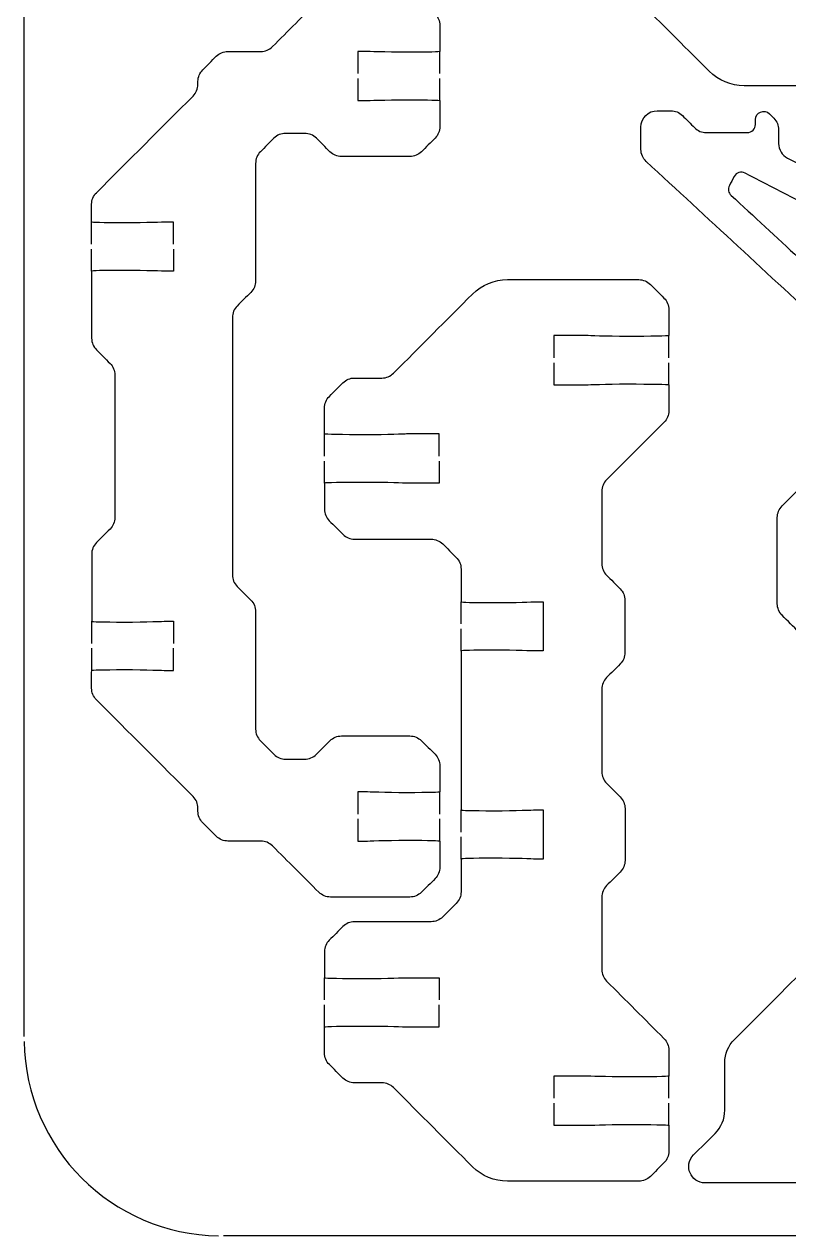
# Model space of a CAD drawing. Extents: x 5 to 405, y 225 to 445.
# Drawn here: x 275 to 321.6, y 225 to 298.9 of the extents above; entities that cross this region are included whole.
import ezdxf

# ---------------------------------------------------------------- set-up
doc = ezdxf.new("R2010")
doc.units = 0
doc.header["$MEASUREMENT"] = 0
doc.layers.add('DEFAULT', color=18, linetype='CONTINUOUS')

msp = doc.modelspace()

# ---------------------------------------------------------------- linework, layer by layer
at = {"layer": 'DEFAULT', "color": 1}
for points in [[(275, 237.15), (275, 432.85)], [(300.359, 295.894), (300.359, 297.246)], [(300.359, 294.247), (300.359, 295.595)], [(279.112, 285.484), (279.112, 286.835)], [(279.112, 283.836), (279.112, 285.184)], [(314.322, 278.559), (314.322, 279.91)], [(314.322, 276.908), (314.322, 278.259)], [(293.322, 272.558), (293.322, 273.909)], [(293.322, 270.907), (293.322, 272.258)], [(301.651, 262.321), (301.651, 263.672)], [(279.115, 261.135), (279.115, 262.486)], [(301.651, 260.67), (301.651, 262.021)], [(279.115, 259.488), (279.115, 260.835)], [(300.359, 250.725), (300.359, 252.076)], [(301.651, 249.628), (301.651, 250.979)], [(300.359, 249.077), (300.359, 250.425)], [(301.651, 247.977), (301.651, 249.328)], [(293.322, 239.39), (293.322, 240.741)], [(293.322, 237.739), (293.322, 239.09)], [(314.322, 233.389), (314.322, 234.74)], [(314.322, 231.738), (314.322, 231.742), (314.322, 233.089)], [(392.849, 225.001), (287.15, 225.001)]]:
    msp.add_lwpolyline(points, dxfattribs=at)
for points, knots in [([(328.352, 300.738), (327.903, 300.738), (327.454, 300.738), (327.005, 300.738), (327.005, 300.071), (327.005, 299.405), (327.005, 298.738), (327.005, 298.611), (327.054, 297.62), (327.054, 296.237), (327.054, 294.9), (327.029, 293.81), (327.005, 293.739), (326.476, 293.739), (325.946, 293.739), (325.417, 293.739), (325.153, 293.739), (324.899, 293.845), (324.712, 294.032), (324.435, 294.308), (324.159, 294.584), (323.883, 294.861), (323.696, 295.051), (323.442, 295.154), (323.174, 295.154), (321.753, 295.154), (320.333, 295.154), (318.912, 295.154), (318.118, 295.154), (317.353, 295.471), (316.792, 296.036), (315.458, 297.368), (314.125, 298.7), (312.791, 300.033), (312.604, 300.223), (312.499, 300.477), (312.499, 300.742), (312.499, 301.27), (312.499, 301.798), (312.499, 302.326), (312.499, 302.354), (313.617, 302.375), (315, 302.375), (316.383, 302.375), (317.374, 302.326), (317.501, 302.326), (318.168, 302.326), (318.834, 302.326), (319.501, 302.326), (319.501, 303.325), (319.501, 304.325), (319.501, 305.324), (318.834, 305.324), (318.168, 305.324), (317.501, 305.324), (317.374, 305.324), (316.383, 305.275), (315, 305.275), (313.617, 305.275), (312.499, 305.299), (312.499, 305.324), (312.499, 309.549), (312.499, 313.774), (312.499, 317.999), (312.499, 318.264), (312.604, 318.518), (312.791, 318.705), (313.068, 318.981), (313.344, 319.258), (313.62, 319.534), (313.807, 319.725), (314.061, 319.827), (314.326, 319.827), (314.855, 319.827), (315.384, 319.827), (315.913, 319.827), (315.942, 319.827), (315.963, 318.709), (315.963, 317.326), (315.963, 315.943), (315.913, 314.951), (315.913, 314.824), (315.913, 314.158), (315.913, 313.491), (315.913, 312.824), (316.363, 312.824), (316.812, 312.824), (317.261, 312.824)], [0, 0, 0, 0, 3.82, 3.82, 3.82, 9.49, 9.49, 9.49, 10.49, 10.49, 10.49, 11.49, 11.49, 11.49, 15.99, 15.99, 15.99, 16.99, 16.99, 16.99, 20.313402, 20.313402, 20.313402, 21.313402, 21.313402, 21.313402, 33.393402, 33.393402, 33.393402, 34.393402, 34.393402, 34.393402, 50.423514, 50.423514, 50.423514, 51.423514, 51.423514, 51.423514, 55.913514, 55.913514, 55.913514, 56.913514, 56.913514, 56.913514, 57.913514, 57.913514, 57.913514, 63.583514, 63.583514, 63.583514, 72.083514, 72.083514, 72.083514, 77.753514, 77.753514, 77.753514, 78.753514, 78.753514, 78.753514, 79.753514, 79.753514, 79.753514, 115.683514, 115.683514, 115.683514, 116.683514, 116.683514, 116.683514, 120.006916, 120.006916, 120.006916, 121.006916, 121.006916, 121.006916, 125.506916, 125.506916, 125.506916, 126.506916, 126.506916, 126.506916, 127.506916, 127.506916, 127.506916, 133.176916, 133.176916, 133.176916, 136.996916, 136.996916, 136.996916, 136.996916]), ([(284.114, 285.484), (284.114, 285.934), (284.114, 286.385), (284.114, 286.835), (283.948, 286.835), (283.782, 286.835), (283.617, 286.835), (283.49, 286.835), (282.498, 286.786), (281.115, 286.786), (279.733, 286.786), (279.115, 286.81), (279.112, 286.835), (279.112, 287.197), (279.112, 287.559), (279.112, 287.922), (279.112, 288.186), (279.214, 288.44), (279.404, 288.627), (281.369, 290.593), (283.334, 292.56), (285.299, 294.526), (285.49, 294.713), (285.596, 294.97), (285.599, 295.235), (285.599, 295.297), (285.599, 295.359), (285.599, 295.422), (285.599, 295.683), (285.705, 295.937), (285.892, 296.12), (286.167, 296.398), (286.442, 296.675), (286.718, 296.953), (286.908, 297.14), (287.162, 297.246), (287.427, 297.246), (288.097, 297.246), (288.767, 297.246), (289.437, 297.246), (289.702, 297.246), (289.956, 297.351), (290.147, 297.538), (291.09, 298.481), (292.033, 299.425), (292.976, 300.368), (293.163, 300.555), (293.417, 300.66), (293.681, 300.66), (295.297, 300.66), (296.913, 300.66), (298.529, 300.66), (298.793, 300.66), (299.047, 300.555), (299.238, 300.368), (299.514, 300.091), (299.79, 299.815), (300.067, 299.539), (300.254, 299.352), (300.359, 299.098), (300.359, 298.833), (300.359, 298.304), (300.359, 297.775), (300.359, 297.246), (300.359, 297.217), (299.739, 297.196), (298.356, 297.196), (296.973, 297.196), (295.982, 297.246), (295.855, 297.246), (295.689, 297.246), (295.523, 297.246), (295.357, 297.246), (295.357, 296.795), (295.357, 296.345), (295.357, 295.894)], [0, 0, 0, 0, 3.83, 3.83, 3.83, 5.24, 5.24, 5.24, 6.24, 6.24, 6.24, 7.25, 7.25, 7.25, 10.33, 10.33, 10.33, 11.33, 11.33, 11.33, 34.968581, 34.968581, 34.968581, 35.968581, 35.968581, 35.968581, 36.498581, 36.498581, 36.498581, 37.498581, 37.498581, 37.498581, 40.822013, 40.822013, 40.822013, 41.822013, 41.822013, 41.822013, 47.522013, 47.522013, 47.522013, 48.522013, 48.522013, 48.522013, 59.864005, 59.864005, 59.864005, 60.864005, 60.864005, 60.864005, 74.604005, 74.604005, 74.604005, 75.604005, 75.604005, 75.604005, 78.927407, 78.927407, 78.927407, 79.927407, 79.927407, 79.927407, 84.427407, 84.427407, 84.427407, 85.427407, 85.427407, 85.427407, 86.427407, 86.427407, 86.427407, 87.837407, 87.837407, 87.837407, 91.667407, 91.667407, 91.667407, 91.667407]), ([(295.357, 295.595), (295.357, 295.145), (295.357, 294.696), (295.357, 294.247), (295.523, 294.247), (295.689, 294.247), (295.855, 294.247), (295.982, 294.247), (296.973, 294.296), (298.356, 294.296), (299.739, 294.296), (300.359, 294.272), (300.359, 294.247), (300.359, 293.718), (300.359, 293.189), (300.359, 292.659), (300.359, 292.395), (300.254, 292.141), (300.067, 291.954), (299.79, 291.678), (299.514, 291.401), (299.238, 291.125), (299.047, 290.938), (298.793, 290.832), (298.529, 290.832), (297.137, 290.832), (295.746, 290.832), (294.355, 290.832), (294.091, 290.832), (293.837, 290.938), (293.65, 291.125), (293.373, 291.401), (293.097, 291.678), (292.821, 291.954), (292.63, 292.141), (292.376, 292.247), (292.112, 292.247), (291.722, 292.247), (291.333, 292.247), (290.944, 292.247), (290.679, 292.247), (290.425, 292.141), (290.238, 291.954), (289.962, 291.678), (289.686, 291.401), (289.409, 291.125), (289.219, 290.938), (289.116, 290.684), (289.116, 290.419), (289.116, 288.03), (289.116, 285.64), (289.116, 283.251), (289.116, 282.986), (289.011, 282.732), (288.82, 282.545), (288.544, 282.269), (288.267, 281.993), (287.991, 281.716), (287.804, 281.529), (287.698, 281.275), (287.698, 281.007), (287.698, 275.777), (287.698, 270.546), (287.698, 265.316), (287.698, 265.048), (287.804, 264.794), (287.991, 264.607), (288.267, 264.33), (288.544, 264.054), (288.82, 263.778), (289.011, 263.591), (289.116, 263.337), (289.116, 263.072), (289.116, 260.683), (289.116, 258.293), (289.116, 255.904), (289.116, 255.639), (289.219, 255.385), (289.409, 255.198), (289.686, 254.922), (289.962, 254.645), (290.238, 254.369), (290.425, 254.182), (290.679, 254.076), (290.944, 254.076), (291.333, 254.076), (291.722, 254.076), (292.112, 254.076), (292.376, 254.076), (292.63, 254.182), (292.821, 254.369), (293.097, 254.645), (293.373, 254.922), (293.65, 255.198), (293.837, 255.385), (294.091, 255.491), (294.355, 255.491), (295.746, 255.491), (297.137, 255.491), (298.529, 255.491), (298.793, 255.491), (299.047, 255.385), (299.238, 255.198), (299.514, 254.922), (299.79, 254.645), (300.067, 254.369), (300.254, 254.182), (300.359, 253.928), (300.359, 253.663), (300.359, 253.134), (300.359, 252.605), (300.359, 252.076), (300.359, 252.051), (299.739, 252.027), (298.356, 252.027), (296.973, 252.027), (295.982, 252.076), (295.855, 252.076), (295.689, 252.076), (295.523, 252.076), (295.357, 252.076), (295.357, 251.626), (295.357, 251.175), (295.357, 250.725)], [0, 0, 0, 0, 3.82, 3.82, 3.82, 5.23, 5.23, 5.23, 6.23, 6.23, 6.23, 7.23, 7.23, 7.23, 11.73, 11.73, 11.73, 12.73, 12.73, 12.73, 16.053402, 16.053402, 16.053402, 17.053402, 17.053402, 17.053402, 28.883402, 28.883402, 28.883402, 29.883402, 29.883402, 29.883402, 33.206804, 33.206804, 33.206804, 34.206804, 34.206804, 34.206804, 37.516804, 37.516804, 37.516804, 38.516804, 38.516804, 38.516804, 41.840206, 41.840206, 41.840206, 42.840206, 42.840206, 42.840206, 63.160206, 63.160206, 63.160206, 64.160206, 64.160206, 64.160206, 67.483607, 67.483607, 67.483607, 68.483607, 68.483607, 68.483607, 112.963607, 112.963607, 112.963607, 113.963607, 113.963607, 113.963607, 117.287009, 117.287009, 117.287009, 118.287009, 118.287009, 118.287009, 138.607009, 138.607009, 138.607009, 139.607009, 139.607009, 139.607009, 142.930411, 142.930411, 142.930411, 143.930411, 143.930411, 143.930411, 147.240411, 147.240411, 147.240411, 148.240411, 148.240411, 148.240411, 151.563813, 151.563813, 151.563813, 152.563813, 152.563813, 152.563813, 164.393813, 164.393813, 164.393813, 165.393813, 165.393813, 165.393813, 168.717215, 168.717215, 168.717215, 169.717215, 169.717215, 169.717215, 174.217215, 174.217215, 174.217215, 175.217215, 175.217215, 175.217215, 176.217215, 176.217215, 176.217215, 177.627215, 177.627215, 177.627215, 181.457215, 181.457215, 181.457215, 181.457215]), ([(328.356, 259.696), (327.907, 259.696), (327.458, 259.696), (327.008, 259.696), (327.008, 259.03), (327.008, 258.365), (327.008, 257.699), (327.008, 257.572), (327.058, 256.581), (327.058, 255.198), (327.058, 253.815), (327.033, 252.697), (327.008, 252.697), (326.479, 252.697), (325.95, 252.697), (325.421, 252.697), (325.16, 252.697), (324.909, 252.799), (324.726, 252.983), (324.446, 253.26), (324.166, 253.538), (323.886, 253.815), (323.699, 254.002), (323.593, 254.256), (323.593, 254.524), (323.593, 256.374), (323.593, 258.224), (323.593, 260.073), (323.593, 260.338), (323.488, 260.592), (323.297, 260.782), (322.609, 261.472), (321.921, 262.161), (321.233, 262.85), (321.046, 263.037), (320.944, 263.291), (320.944, 263.555), (320.944, 265.307), (320.944, 267.06), (320.944, 268.812), (320.944, 269.08), (321.05, 269.334), (321.237, 269.521), (322.222, 270.505), (323.208, 271.489), (324.193, 272.474), (324.567, 272.847), (324.779, 273.355), (324.779, 273.888), (324.779, 275.499), (324.779, 277.11), (324.779, 278.721), (324.779, 279.279), (324.546, 279.811), (324.137, 280.189), (320.407, 283.637), (316.677, 287.084), (312.947, 290.532), (312.742, 290.719), (312.626, 290.987), (312.626, 291.266), (312.626, 291.721), (312.626, 292.176), (312.626, 292.631), (312.626, 293.182), (313.07, 293.63), (313.624, 293.63), (313.898, 293.63), (314.172, 293.63), (314.446, 293.63), (314.71, 293.63), (314.968, 293.524), (315.155, 293.337), (315.404, 293.088), (315.654, 292.838), (315.903, 292.589), (316.09, 292.398), (316.344, 292.296), (316.608, 292.296), (317.442, 292.296), (318.276, 292.296), (319.11, 292.296), (319.385, 292.296), (319.611, 292.518), (319.611, 292.794), (319.611, 292.891), (319.611, 292.989), (319.611, 293.086), (319.611, 293.534), (320.147, 293.757), (320.464, 293.443), (320.554, 293.353), (320.643, 293.264), (320.732, 293.175), (320.919, 292.984), (321.025, 292.73), (321.025, 292.465), (321.025, 292.187), (321.025, 291.908), (321.025, 291.629), (321.025, 291.255), (321.233, 290.913), (321.561, 290.74), (325.015, 288.946), (328.469, 287.151), (331.923, 285.357), (332.635, 284.983), (333.425, 284.793), (334.23, 284.793), (336.103, 284.793), (337.976, 284.793), (339.849, 284.793)], [0, 0, 0, 0, 3.82, 3.82, 3.82, 9.48, 9.48, 9.48, 10.48, 10.48, 10.48, 11.48, 11.48, 11.48, 15.98, 15.98, 15.98, 16.98, 16.98, 16.98, 20.331716, 20.331716, 20.331716, 21.331716, 21.331716, 21.331716, 37.061716, 37.061716, 37.061716, 38.061716, 38.061716, 38.061716, 46.341939, 46.341939, 46.341939, 47.341939, 47.341939, 47.341939, 62.241939, 62.241939, 62.241939, 63.241939, 63.241939, 63.241939, 75.08598, 75.08598, 75.08598, 76.08598, 76.08598, 76.08598, 89.78598, 89.78598, 89.78598, 90.78598, 90.78598, 90.78598, 133.981128, 133.981128, 133.981128, 134.981128, 134.981128, 134.981128, 138.851128, 138.851128, 138.851128, 139.851128, 139.851128, 139.851128, 142.181128, 142.181128, 142.181128, 143.181128, 143.181128, 143.181128, 146.179261, 146.179261, 146.179261, 147.179261, 147.179261, 147.179261, 154.269261, 154.269261, 154.269261, 155.269261, 155.269261, 155.269261, 156.099261, 156.099261, 156.099261, 157.099261, 157.099261, 157.099261, 158.174063, 158.174063, 158.174063, 159.174063, 159.174063, 159.174063, 161.544063, 161.544063, 161.544063, 162.544063, 162.544063, 162.544063, 195.641865, 195.641865, 195.641865, 196.641865, 196.641865, 196.641865, 212.571865, 212.571865, 212.571865, 212.571865]), ([(326.425, 280.798), (323.658, 283.354), (320.891, 285.911), (318.124, 288.467), (317.959, 288.618), (317.916, 288.866), (318.022, 289.063), (318.117, 289.248), (318.213, 289.432), (318.308, 289.617), (318.438, 289.86), (318.738, 289.955), (318.982, 289.828), (322.341, 288.082), (325.701, 286.336), (329.06, 284.59), (329.66, 284.276), (329.784, 283.471), (329.307, 282.995), (328.577, 282.266), (327.847, 281.537), (327.117, 280.808), (326.926, 280.621), (326.623, 280.614), (326.425, 280.798)], [0, 0, 0, 0, 32.035738, 32.035738, 32.035738, 33.035738, 33.035738, 33.035738, 34.803262, 34.803262, 34.803262, 35.803262, 35.803262, 35.803262, 68.001673, 68.001673, 68.001673, 69.001673, 69.001673, 69.001673, 77.776165, 77.776165, 77.776165, 78.776165, 78.776165, 78.776165, 78.776165]), ([(284.114, 285.184), (284.114, 284.735), (284.114, 284.286), (284.114, 283.836), (283.948, 283.836), (283.782, 283.836), (283.617, 283.836), (283.49, 283.836), (282.498, 283.886), (281.115, 283.886), (279.733, 283.886), (279.115, 283.865), (279.112, 283.836), (279.112, 282.474), (279.112, 281.111), (279.112, 279.748), (279.115, 279.483), (279.218, 279.229), (279.404, 279.042), (279.681, 278.767), (279.957, 278.492), (280.234, 278.217), (280.42, 278.03), (280.526, 277.776), (280.526, 277.511), (280.526, 274.611), (280.526, 271.712), (280.526, 268.812), (280.526, 268.547), (280.42, 268.293), (280.234, 268.106), (279.958, 267.831), (279.683, 267.556), (279.408, 267.281), (279.218, 267.094), (279.115, 266.84), (279.115, 266.575), (279.115, 265.212), (279.115, 263.849), (279.115, 262.486), (279.115, 262.458), (279.733, 262.437), (281.115, 262.437), (282.498, 262.437), (283.49, 262.486), (283.617, 262.486), (283.782, 262.486), (283.948, 262.486), (284.114, 262.486), (284.114, 262.036), (284.114, 261.586), (284.114, 261.135)], [0, 0, 0, 0, 3.82, 3.82, 3.82, 5.23, 5.23, 5.23, 6.23, 6.23, 6.23, 7.24, 7.24, 7.24, 18.83, 18.83, 18.83, 19.83, 19.83, 19.83, 23.146338, 23.146338, 23.146338, 24.146338, 24.146338, 24.146338, 48.806338, 48.806338, 48.806338, 49.806338, 49.806338, 49.806338, 53.115598, 53.115598, 53.115598, 54.115598, 54.115598, 54.115598, 65.705598, 65.705598, 65.705598, 66.705598, 66.705598, 66.705598, 67.705598, 67.705598, 67.705598, 69.115598, 69.115598, 69.115598, 72.945598, 72.945598, 72.945598, 72.945598]), ([(300.321, 272.558), (300.321, 273.009), (300.321, 273.459), (300.321, 273.909), (299.655, 273.909), (298.99, 273.909), (298.324, 273.909), (298.197, 273.909), (297.206, 273.86), (295.823, 273.86), (294.44, 273.86), (293.322, 273.881), (293.322, 273.909), (293.322, 274.438), (293.322, 274.968), (293.322, 275.497), (293.322, 275.761), (293.427, 276.019), (293.618, 276.206), (293.892, 276.481), (294.166, 276.756), (294.44, 277.031), (294.627, 277.218), (294.881, 277.324), (295.149, 277.324), (295.706, 277.324), (296.264, 277.324), (296.821, 277.324), (297.086, 277.324), (297.34, 277.43), (297.53, 277.617), (299.138, 279.227), (300.745, 280.837), (302.353, 282.447), (302.917, 283.007), (303.679, 283.325), (304.476, 283.325), (307.148, 283.325), (309.82, 283.325), (312.492, 283.325), (312.756, 283.325), (313.01, 283.219), (313.201, 283.032), (313.477, 282.756), (313.753, 282.479), (314.03, 282.203), (314.217, 282.016), (314.322, 281.762), (314.322, 281.494), (314.322, 280.966), (314.322, 280.438), (314.322, 279.91), (314.322, 279.885), (313.204, 279.861), (311.821, 279.861), (310.438, 279.861), (309.447, 279.91), (309.32, 279.91), (308.653, 279.91), (307.987, 279.91), (307.32, 279.91), (307.32, 279.46), (307.32, 279.009), (307.32, 278.559)], [0, 0, 0, 0, 3.83, 3.83, 3.83, 9.49, 9.49, 9.49, 10.49, 10.49, 10.49, 11.49, 11.49, 11.49, 15.99, 15.99, 15.99, 16.99, 16.99, 16.99, 20.292196, 20.292196, 20.292196, 21.292196, 21.292196, 21.292196, 26.032196, 26.032196, 26.032196, 27.032196, 27.032196, 27.032196, 46.378643, 46.378643, 46.378643, 47.378643, 47.378643, 47.378643, 70.098643, 70.098643, 70.098643, 71.098643, 71.098643, 71.098643, 74.422045, 74.422045, 74.422045, 75.422045, 75.422045, 75.422045, 79.912045, 79.912045, 79.912045, 80.912045, 80.912045, 80.912045, 81.912045, 81.912045, 81.912045, 87.582045, 87.582045, 87.582045, 91.412045, 91.412045, 91.412045, 91.412045]), ([(307.32, 278.259), (307.32, 277.81), (307.32, 277.361), (307.32, 276.911), (307.987, 276.911), (308.653, 276.911), (309.32, 276.911), (309.447, 276.911), (310.438, 276.961), (311.821, 276.961), (313.204, 276.961), (314.322, 276.94), (314.322, 276.911), (314.322, 276.382), (314.322, 275.853), (314.322, 275.324), (314.322, 275.059), (314.217, 274.805), (314.03, 274.618), (312.863, 273.452), (311.697, 272.285), (310.53, 271.119), (310.343, 270.932), (310.237, 270.678), (310.237, 270.41), (310.237, 268.94), (310.237, 267.47), (310.237, 266), (310.237, 265.735), (310.343, 265.481), (310.53, 265.294), (310.805, 265.018), (311.08, 264.742), (311.356, 264.465), (311.543, 264.278), (311.648, 264.024), (311.648, 263.76), (311.648, 262.702), (311.648, 261.643), (311.648, 260.585), (311.648, 260.32), (311.543, 260.066), (311.356, 259.879), (311.08, 259.604), (310.805, 259.329), (310.53, 259.054), (310.343, 258.867), (310.237, 258.613), (310.237, 258.345), (310.237, 256.666), (310.237, 254.986), (310.237, 253.307), (310.237, 253.043), (310.343, 252.789), (310.53, 252.602), (310.806, 252.325), (311.083, 252.049), (311.359, 251.773), (311.546, 251.586), (311.652, 251.332), (311.652, 251.063), (311.652, 250.006), (311.652, 248.949), (311.652, 247.892), (311.652, 247.627), (311.546, 247.373), (311.359, 247.186), (311.083, 246.91), (310.806, 246.634), (310.53, 246.357), (310.343, 246.17), (310.237, 245.916), (310.237, 245.648), (310.237, 244.178), (310.237, 242.708), (310.237, 241.239), (310.237, 240.974), (310.343, 240.72), (310.53, 240.533), (311.697, 239.367), (312.863, 238.2), (314.03, 237.033), (314.217, 236.846), (314.322, 236.592), (314.322, 236.324), (314.322, 235.796), (314.322, 235.268), (314.322, 234.74), (314.322, 234.712), (313.204, 234.691), (311.821, 234.691), (310.438, 234.691), (309.447, 234.74), (309.32, 234.74), (308.653, 234.74), (307.987, 234.74), (307.32, 234.74), (307.32, 234.29), (307.32, 233.84), (307.32, 233.389)], [0, 0, 0, 0, 3.82, 3.82, 3.82, 9.49, 9.49, 9.49, 10.49, 10.49, 10.49, 11.49, 11.49, 11.49, 15.99, 15.99, 15.99, 16.99, 16.99, 16.99, 31.018999, 31.018999, 31.018999, 32.018999, 32.018999, 32.018999, 44.518999, 44.518999, 44.518999, 45.518999, 45.518999, 45.518999, 48.835337, 48.835337, 48.835337, 49.835337, 49.835337, 49.835337, 58.835337, 58.835337, 58.835337, 59.835337, 59.835337, 59.835337, 63.144597, 63.144597, 63.144597, 64.144597, 64.144597, 64.144597, 78.424597, 78.424597, 78.424597, 79.424597, 79.424597, 79.424597, 82.747998, 82.747998, 82.747998, 83.747998, 83.747998, 83.747998, 92.737998, 92.737998, 92.737998, 93.737998, 93.737998, 93.737998, 97.0614, 97.0614, 97.0614, 98.0614, 98.0614, 98.0614, 110.5614, 110.5614, 110.5614, 111.5614, 111.5614, 111.5614, 125.590399, 125.590399, 125.590399, 126.590399, 126.590399, 126.590399, 131.080399, 131.080399, 131.080399, 132.080399, 132.080399, 132.080399, 133.080399, 133.080399, 133.080399, 138.750399, 138.750399, 138.750399, 142.580399, 142.580399, 142.580399, 142.580399]), ([(300.321, 272.258), (300.321, 271.809), (300.321, 271.36), (300.321, 270.911), (299.655, 270.911), (298.99, 270.911), (298.324, 270.911), (298.197, 270.911), (297.206, 270.96), (295.823, 270.96), (294.44, 270.96), (293.322, 270.935), (293.322, 270.911), (293.322, 270.379), (293.322, 269.848), (293.322, 269.316), (293.322, 269.055), (293.427, 268.801), (293.611, 268.618), (293.888, 268.341), (294.166, 268.065), (294.443, 267.789), (294.63, 267.602), (294.881, 267.496), (295.145, 267.496), (296.704, 267.496), (298.262, 267.496), (299.82, 267.496), (300.084, 267.496), (300.338, 267.39), (300.529, 267.203), (300.804, 266.928), (301.079, 266.653), (301.354, 266.378), (301.545, 266.191), (301.651, 265.937), (301.651, 265.668), (301.651, 265.003), (301.651, 264.337), (301.651, 263.672), (301.686, 263.647), (302.31, 263.622), (303.651, 263.622), (305.03, 263.622), (306.025, 263.672), (306.152, 263.672), (306.318, 263.672), (306.484, 263.672), (306.65, 263.672), (306.65, 262.672), (306.65, 261.673), (306.65, 260.673), (306.484, 260.673), (306.318, 260.673), (306.152, 260.673), (306.025, 260.673), (305.03, 260.722), (303.651, 260.722), (302.31, 260.722), (301.686, 260.701), (301.651, 260.677), (301.651, 257.444), (301.651, 254.211), (301.651, 250.979), (301.651, 250.951), (302.268, 250.929), (303.651, 250.929), (305.034, 250.929), (306.025, 250.979), (306.152, 250.979), (306.318, 250.979), (306.484, 250.979), (306.65, 250.979), (306.65, 249.979), (306.65, 248.98), (306.65, 247.98), (306.484, 247.98), (306.318, 247.98), (306.152, 247.98), (306.025, 247.98), (305.034, 248.03), (303.651, 248.03), (302.268, 248.03), (301.651, 248.005), (301.651, 247.98), (301.651, 247.315), (301.651, 246.649), (301.651, 245.983), (301.651, 245.715), (301.545, 245.461), (301.354, 245.274), (301.079, 244.999), (300.804, 244.724), (300.529, 244.449), (300.338, 244.262), (300.084, 244.156), (299.82, 244.156), (298.262, 244.156), (296.704, 244.156), (295.145, 244.156), (294.881, 244.156), (294.63, 244.05), (294.443, 243.863), (294.166, 243.587), (293.888, 243.311), (293.611, 243.034), (293.427, 242.847), (293.322, 242.597), (293.322, 242.336), (293.322, 241.804), (293.322, 241.273), (293.322, 240.741), (293.322, 240.716), (294.44, 240.692), (295.823, 240.692), (297.206, 240.692), (298.197, 240.741), (298.324, 240.741), (298.99, 240.741), (299.655, 240.741), (300.321, 240.741), (300.321, 240.291), (300.321, 239.84), (300.321, 239.39)], [0, 0, 0, 0, 3.82, 3.82, 3.82, 9.48, 9.48, 9.48, 10.48, 10.48, 10.48, 11.48, 11.48, 11.48, 16, 16, 16, 17, 17, 17, 20.33048, 20.33048, 20.33048, 21.33048, 21.33048, 21.33048, 34.58048, 34.58048, 34.58048, 35.58048, 35.58048, 35.58048, 38.88974, 38.88974, 38.88974, 39.88974, 39.88974, 39.88974, 45.54974, 45.54974, 45.54974, 46.54974, 46.54974, 46.54974, 47.54974, 47.54974, 47.54974, 48.95974, 48.95974, 48.95974, 57.45974, 57.45974, 57.45974, 58.86974, 58.86974, 58.86974, 59.86974, 59.86974, 59.86974, 60.86974, 60.86974, 60.86974, 88.35974, 88.35974, 88.35974, 89.35974, 89.35974, 89.35974, 90.35974, 90.35974, 90.35974, 91.76974, 91.76974, 91.76974, 100.26974, 100.26974, 100.26974, 101.67974, 101.67974, 101.67974, 102.67974, 102.67974, 102.67974, 103.67974, 103.67974, 103.67974, 109.33974, 109.33974, 109.33974, 110.33974, 110.33974, 110.33974, 113.649, 113.649, 113.649, 114.649, 114.649, 114.649, 127.899, 127.899, 127.899, 128.899, 128.899, 128.899, 132.22948, 132.22948, 132.22948, 133.22948, 133.22948, 133.22948, 137.74948, 137.74948, 137.74948, 138.74948, 138.74948, 138.74948, 139.74948, 139.74948, 139.74948, 145.40948, 145.40948, 145.40948, 149.23948, 149.23948, 149.23948, 149.23948]), ([(295.357, 250.425), (295.357, 249.976), (295.357, 249.527), (295.357, 249.077), (295.523, 249.077), (295.689, 249.077), (295.855, 249.077), (295.982, 249.077), (296.973, 249.127), (298.356, 249.127), (299.739, 249.127), (300.359, 249.106), (300.359, 249.077), (300.359, 248.548), (300.359, 248.019), (300.359, 247.49), (300.359, 247.225), (300.254, 246.971), (300.067, 246.784), (299.79, 246.508), (299.514, 246.232), (299.238, 245.955), (299.047, 245.768), (298.793, 245.662), (298.529, 245.662), (296.913, 245.662), (295.297, 245.662), (293.681, 245.662), (293.417, 245.662), (293.163, 245.768), (292.976, 245.955), (292.033, 246.898), (291.09, 247.841), (290.147, 248.784), (289.956, 248.971), (289.702, 249.077), (289.437, 249.077), (288.768, 249.077), (288.099, 249.077), (287.43, 249.077), (287.162, 249.077), (286.908, 249.183), (286.718, 249.37), (286.442, 249.646), (286.167, 249.923), (285.892, 250.199), (285.702, 250.386), (285.599, 250.64), (285.599, 250.908), (285.599, 250.968), (285.599, 251.028), (285.599, 251.088), (285.599, 251.353), (285.493, 251.607), (285.306, 251.794), (283.339, 253.761), (281.372, 255.728), (279.404, 257.696), (279.214, 257.883), (279.112, 258.137), (279.112, 258.401), (279.112, 258.763), (279.112, 259.126), (279.115, 259.488), (279.115, 259.512), (279.733, 259.537), (281.115, 259.537), (282.498, 259.537), (283.49, 259.488), (283.617, 259.488), (283.782, 259.488), (283.948, 259.488), (284.114, 259.488), (284.114, 259.937), (284.114, 260.386), (284.114, 260.835)], [0, 0, 0, 0, 3.82, 3.82, 3.82, 5.23, 5.23, 5.23, 6.23, 6.23, 6.23, 7.23, 7.23, 7.23, 11.73, 11.73, 11.73, 12.73, 12.73, 12.73, 16.053402, 16.053402, 16.053402, 17.053402, 17.053402, 17.053402, 30.793402, 30.793402, 30.793402, 31.793402, 31.793402, 31.793402, 43.135395, 43.135395, 43.135395, 44.135395, 44.135395, 44.135395, 49.825395, 49.825395, 49.825395, 50.825395, 50.825395, 50.825395, 54.141733, 54.141733, 54.141733, 55.141733, 55.141733, 55.141733, 55.651733, 55.651733, 55.651733, 56.651733, 56.651733, 56.651733, 80.311526, 80.311526, 80.311526, 81.311526, 81.311526, 81.311526, 84.401526, 84.401526, 84.401526, 85.401526, 85.401526, 85.401526, 86.401526, 86.401526, 86.401526, 87.811526, 87.811526, 87.811526, 91.631526, 91.631526, 91.631526, 91.631526]), ([(324.486, 234.483), (324.521, 234.007), (324.726, 233.559), (325.065, 233.22), (325.664, 232.619), (326.264, 232.018), (326.864, 231.417), (327.552, 230.729), (327.587, 229.512), (326.571, 228.722), (326.13, 228.383), (325.576, 228.221), (325.019, 228.221), (322.193, 228.221), (319.367, 228.221), (316.541, 228.221), (315.652, 228.221), (315.204, 229.297), (315.836, 229.929), (316.276, 230.368), (316.715, 230.808), (317.155, 231.248), (317.529, 231.622), (317.741, 232.13), (317.741, 232.663), (317.741, 233.627), (317.741, 234.591), (317.741, 235.555), (317.741, 236.088), (317.953, 236.596), (318.326, 236.97), (319.852, 238.495), (321.377, 240.02), (322.902, 241.545), (323.294, 241.937), (323.294, 242.572), (322.902, 242.96), (322.833, 243.028), (322.763, 243.097), (322.694, 243.165), (322.306, 243.556), (322.302, 244.188), (322.694, 244.579), (323.535, 245.421), (324.375, 246.263), (325.216, 247.105), (325.608, 247.497), (326.243, 247.497), (326.631, 247.105), (326.701, 247.036), (326.772, 246.967), (326.843, 246.897), (327.231, 246.509), (327.866, 246.509), (328.254, 246.897), (330.116, 248.76), (331.979, 250.622), (333.842, 252.485), (334.967, 253.61), (336.491, 254.242), (338.082, 254.242), (340.34, 254.241), (342.598, 254.24), (344.855, 254.238), (345.12, 254.238), (345.374, 254.133), (345.564, 253.946), (345.84, 253.672), (346.115, 253.398), (346.39, 253.124), (346.58, 252.933), (346.686, 252.676), (346.686, 252.411), (346.686, 251.883), (346.686, 251.355), (346.686, 250.827), (346.686, 250.799), (345.568, 250.778), (344.185, 250.778), (342.802, 250.778), (341.811, 250.827), (341.684, 250.827), (341.017, 250.827), (340.35, 250.827), (339.684, 250.827), (339.684, 250.377), (339.684, 249.926), (339.684, 249.476)], [0, 0, 0, 0, 1, 1, 1, 8.219564, 8.219564, 8.219564, 9.219564, 9.219564, 9.219564, 10.219564, 10.219564, 10.219564, 34.249564, 34.249564, 34.249564, 35.249564, 35.249564, 35.249564, 40.538722, 40.538722, 40.538722, 41.538722, 41.538722, 41.538722, 49.738722, 49.738722, 49.738722, 50.738722, 50.738722, 50.738722, 69.081072, 69.081072, 69.081072, 70.081072, 70.081072, 70.081072, 70.908417, 70.908417, 70.908417, 71.908417, 71.908417, 71.908417, 82.027118, 82.027118, 82.027118, 83.027118, 83.027118, 83.027118, 83.868605, 83.868605, 83.868605, 84.868605, 84.868605, 84.868605, 107.269748, 107.269748, 107.269748, 108.269748, 108.269748, 108.269748, 127.46975, 127.46975, 127.46975, 128.46975, 128.46975, 128.46975, 131.771946, 131.771946, 131.771946, 132.771946, 132.771946, 132.771946, 137.261946, 137.261946, 137.261946, 138.261946, 138.261946, 138.261946, 139.261946, 139.261946, 139.261946, 144.931946, 144.931946, 144.931946, 148.761946, 148.761946, 148.761946, 148.761946]), ([(307.32, 233.089), (307.32, 232.64), (307.32, 232.191), (307.32, 231.742), (307.987, 231.742), (308.653, 231.742), (309.32, 231.742), (309.447, 231.742), (310.438, 231.791), (311.821, 231.791), (313.204, 231.791), (314.322, 231.766), (314.322, 231.738), (314.322, 231.21), (314.322, 230.682), (314.322, 230.154), (314.322, 229.89), (314.217, 229.636), (314.03, 229.449), (313.753, 229.172), (313.477, 228.896), (313.201, 228.62), (313.01, 228.433), (312.756, 228.327), (312.492, 228.327), (309.82, 228.327), (307.148, 228.327), (304.476, 228.327), (303.679, 228.327), (302.917, 228.644), (302.353, 229.205), (300.745, 230.815), (299.138, 232.425), (297.53, 234.035), (297.34, 234.222), (297.086, 234.328), (296.821, 234.328), (296.264, 234.328), (295.706, 234.328), (295.149, 234.328), (294.881, 234.328), (294.627, 234.433), (294.44, 234.62), (294.166, 234.894), (293.892, 235.168), (293.618, 235.442), (293.427, 235.633), (293.322, 235.887), (293.322, 236.155), (293.322, 236.684), (293.322, 237.213), (293.322, 237.743), (293.322, 237.771), (294.44, 237.792), (295.823, 237.792), (297.206, 237.792), (298.197, 237.743), (298.324, 237.743), (298.99, 237.743), (299.655, 237.743), (300.321, 237.743), (300.321, 238.192), (300.321, 238.641), (300.321, 239.09)], [0, 0, 0, 0, 3.82, 3.82, 3.82, 9.49, 9.49, 9.49, 10.49, 10.49, 10.49, 11.5, 11.5, 11.5, 15.99, 15.99, 15.99, 16.99, 16.99, 16.99, 20.313402, 20.313402, 20.313402, 21.313402, 21.313402, 21.313402, 44.033402, 44.033402, 44.033402, 45.033402, 45.033402, 45.033402, 64.379849, 64.379849, 64.379849, 65.379849, 65.379849, 65.379849, 70.119849, 70.119849, 70.119849, 71.119849, 71.119849, 71.119849, 74.414966, 74.414966, 74.414966, 75.414966, 75.414966, 75.414966, 79.914966, 79.914966, 79.914966, 80.914966, 80.914966, 80.914966, 81.914966, 81.914966, 81.914966, 87.574966, 87.574966, 87.574966, 91.394966, 91.394966, 91.394966, 91.394966])]:
    msp.add_open_spline(points, degree=3, knots=knots, dxfattribs=at)
msp.add_open_spline([(275, 236.851), (275.081, 230.342), (280.341, 225.082), (286.85, 225.001)], degree=3, dxfattribs=at)

doc.saveas('drawing.dxf')
